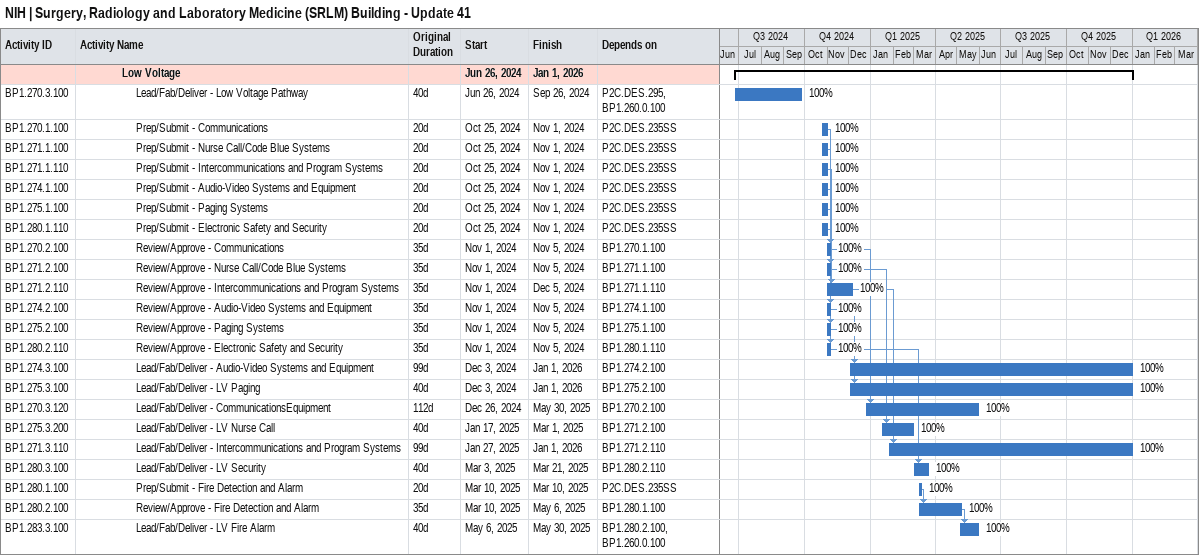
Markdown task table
NIH | Surgery, Radiology and Laboratory Medicine (SRLM) Building - Update 41

| ID | Level | Task | Original duration | Start | Finish | Predecessors | % complete |
|---|---|---|---|---|---|---|---|
|  | 4 | **Low Voltage** |  | 2024-06-26 | 2026-01-01 |  |  |
| BP1.270.3.100 | 5 | Lead/Fab/Deliver - Low Voltage Pathway | 40d | 2024-06-26 | 2024-09-26 | P2C.DES.295, BP1.260.0.100 | 100 |
| BP1.270.1.100 | 5 | Prep/Submit - Communications | 20d | 2024-10-25 | 2024-11-01 | P2C.DES.235SS | 100 |
| BP1.271.1.100 | 5 | Prep/Submit - Nurse Call/Code Blue Systems | 20d | 2024-10-25 | 2024-11-01 | P2C.DES.235SS | 100 |
| BP1.271.1.110 | 5 | Prep/Submit - Intercommunications and Program Systems | 20d | 2024-10-25 | 2024-11-01 | P2C.DES.235SS | 100 |
| BP1.274.1.100 | 5 | Prep/Submit - Audio-Video Systems and Equipment | 20d | 2024-10-25 | 2024-11-01 | P2C.DES.235SS | 100 |
| BP1.275.1.100 | 5 | Prep/Submit - Paging Systems | 20d | 2024-10-25 | 2024-11-01 | P2C.DES.235SS | 100 |
| BP1.280.1.110 | 5 | Prep/Submit - Electronic Safety and Security | 20d | 2024-10-25 | 2024-11-01 | P2C.DES.235SS | 100 |
| BP1.270.2.100 | 5 | Review/Approve - Communications | 35d | 2024-11-01 | 2024-11-05 | BP1.270.1.100 | 100 |
| BP1.271.2.100 | 5 | Review/Approve - Nurse Call/Code Blue Systems | 35d | 2024-11-01 | 2024-11-05 | BP1.271.1.100 | 100 |
| BP1.271.2.110 | 5 | Review/Approve - Intercommunications and Program Systems | 35d | 2024-11-01 | 2024-12-05 | BP1.271.1.110 | 100 |
| BP1.274.2.100 | 5 | Review/Approve - Audio-Video Systems and Equipment | 35d | 2024-11-01 | 2024-11-05 | BP1.274.1.100 | 100 |
| BP1.275.2.100 | 5 | Review/Approve - Paging Systems | 35d | 2024-11-01 | 2024-11-05 | BP1.275.1.100 | 100 |
| BP1.280.2.110 | 5 | Review/Approve - Electronic Safety and Security | 35d | 2024-11-01 | 2024-11-05 | BP1.280.1.110 | 100 |
| BP1.274.3.100 | 5 | Lead/Fab/Deliver - Audio-Video Systems and Equipment | 99d | 2024-12-03 | 2026-01-01 | BP1.274.2.100 | 100 |
| BP1.275.3.100 | 5 | Lead/Fab/Deliver - LV Paging | 40d | 2024-12-03 | 2026-01-01 | BP1.275.2.100 | 100 |
| BP1.270.3.120 | 5 | Lead/Fab/Deliver - CommunicationsEquipment | 112d | 2024-12-26 | 2025-05-30 | BP1.270.2.100 | 100 |
| BP1.275.3.200 | 5 | Lead/Fab/Deliver - LV Nurse Call | 40d | 2025-01-17 | 2025-03-01 | BP1.271.2.100 | 100 |
| BP1.271.3.110 | 5 | Lead/Fab/Deliver - Intercommunications and Program Systems | 99d | 2025-01-27 | 2026-01-01 | BP1.271.2.110 | 100 |
| BP1.280.3.100 | 5 | Lead/Fab/Deliver - LV Security | 40d | 2025-03-03 | 2025-03-21 | BP1.280.2.110 | 100 |
| BP1.280.1.100 | 5 | Prep/Submit - Fire Detection and Alarm | 20d | 2025-03-10 | 2025-03-10 | P2C.DES.235SS | 100 |
| BP1.280.2.100 | 5 | Review/Approve - Fire Detection and Alarm | 35d | 2025-03-10 | 2025-05-06 | BP1.280.1.100 | 100 |
| BP1.283.3.100 | 5 | Lead/Fab/Deliver - LV Fire Alarm | 40d | 2025-05-06 | 2025-05-30 | BP1.280.2.100, BP1.260.0.100 | 100 |
